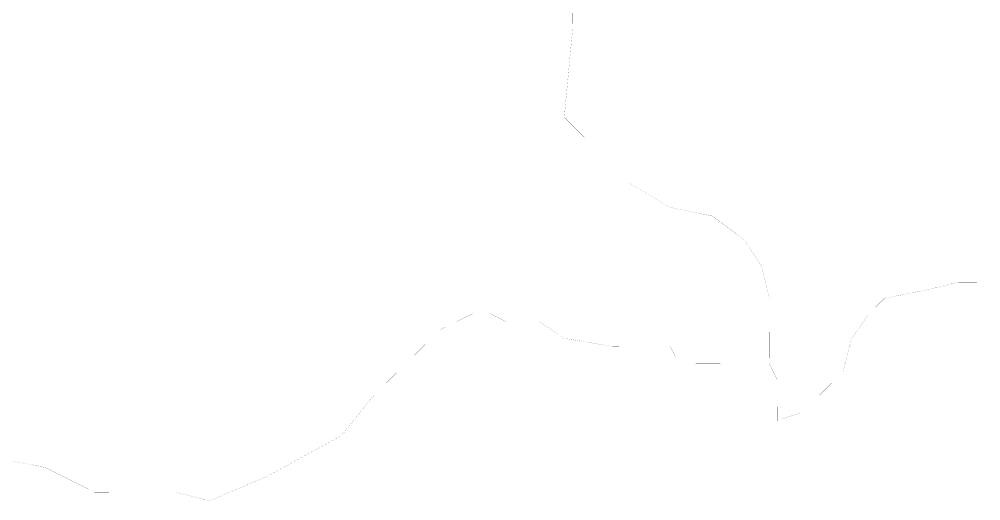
# Model space of a CAD drawing. Header units: metres. Extents: x 561401 to 594056, y 8460144 to 8508504.
# Drawn here: x 579461 to 581632, y 8492713 to 8493799 of the extents above; entities that cross this region are included whole.
import ezdxf

# ---------------------------------------------------------------- set-up
doc = ezdxf.new("R2010")
doc.units = ezdxf.units.M
doc.layers.add('1.2. AFECTADOS BASE GRAFICA SUNARP', color=150, linetype='Continuous')

msp = doc.modelspace()

# ---------------------------------------------------------------- linework, layer by layer
at = {"layer": '1.2. AFECTADOS BASE GRAFICA SUNARP', "color": 64, "linetype": 'Continuous', "lineweight": -3, "const_width": 0.2}
for points in [[(579426.5, 8492806.5), (579519.3, 8492787.8), (579630.5, 8492732.1), (579816.2, 8492731.5), (579890.4, 8492712.8), (580020.6, 8492767.8), (580188, 8492859.5), (580262.5, 8492951.6), (580355.6, 8493043.5), (580411.5, 8493098.7), (580485.9, 8493135.4), (580523, 8493135.3), (580560.1, 8493116.7), (580634.4, 8493116.5), (580690, 8493079.4), (580801.3, 8493060.6), (580894.2, 8493060.3), (580931.3, 8493060.2), (580949.8, 8493023.3), (581061.2, 8493022.9), (581061, 8492967.6), (581116.7, 8492911.9), (581153.6, 8492893.5), (581172.2, 8492893.4), (581172.5, 8492985.7), (581154, 8493022.6), (581154.5, 8493170.2), (581136.1, 8493244.1), (581099.2, 8493299.6), (581025.1, 8493355.2), (580932.3, 8493373.9), (580839.6, 8493429.5), (580747, 8493522.1), (580691.5, 8493577.6), (580710.7, 8493780.5), (580711.2, 8493928.1)], [(580711.2, 8493928.1), (580710.7, 8493780.5), (580691.5, 8493577.6), (580747, 8493522.1), (580839.6, 8493429.5), (580932.3, 8493373.9), (581025.1, 8493355.2), (581099.2, 8493299.6), (581136.1, 8493244.1), (581154.5, 8493170.2), (581154.2, 8493078), (581154, 8493022.6), (581172.5, 8492985.7), (581172.2, 8492893.4), (581228, 8492911.7), (581321.1, 8493003.7), (581339.9, 8493077.4), (581377.2, 8493132.7), (581414.4, 8493169.4), (581507.3, 8493187.6), (581581.7, 8493205.8), (581674.5, 8493205.5)], [(581674.5, 8493205.5), (581581.7, 8493205.8), (581507.3, 8493187.6), (581414.4, 8493169.4), (581377.2, 8493132.7), (581339.9, 8493077.4), (581321.1, 8493003.7), (581265.2, 8492948.5), (581228, 8492911.7), (581172.2, 8492893.4), (581153.6, 8492893.5), (581116.5, 8492912), (581061, 8492967.6), (581061.1, 8493004.5), (581061.2, 8493022.9), (581005.5, 8493023.1), (580949.8, 8493023.3), (580931.3, 8493060.2), (580894.2, 8493060.3), (580801.3, 8493060.6), (580690, 8493079.4), (580634.4, 8493116.5), (580560.1, 8493116.7), (580523, 8493135.3), (580485.9, 8493135.4), (580411.5, 8493098.7), (580355.6, 8493043.5), (580262.5, 8492951.6), (580188, 8492859.5), (580020.6, 8492767.8), (579890.4, 8492712.8), (579816.2, 8492731.5), (579630.5, 8492732.1), (579519.3, 8492787.8), (579426.5, 8492806.5)]]:
    msp.add_lwpolyline(points, dxfattribs=at)

doc.saveas('drawing.dxf')
